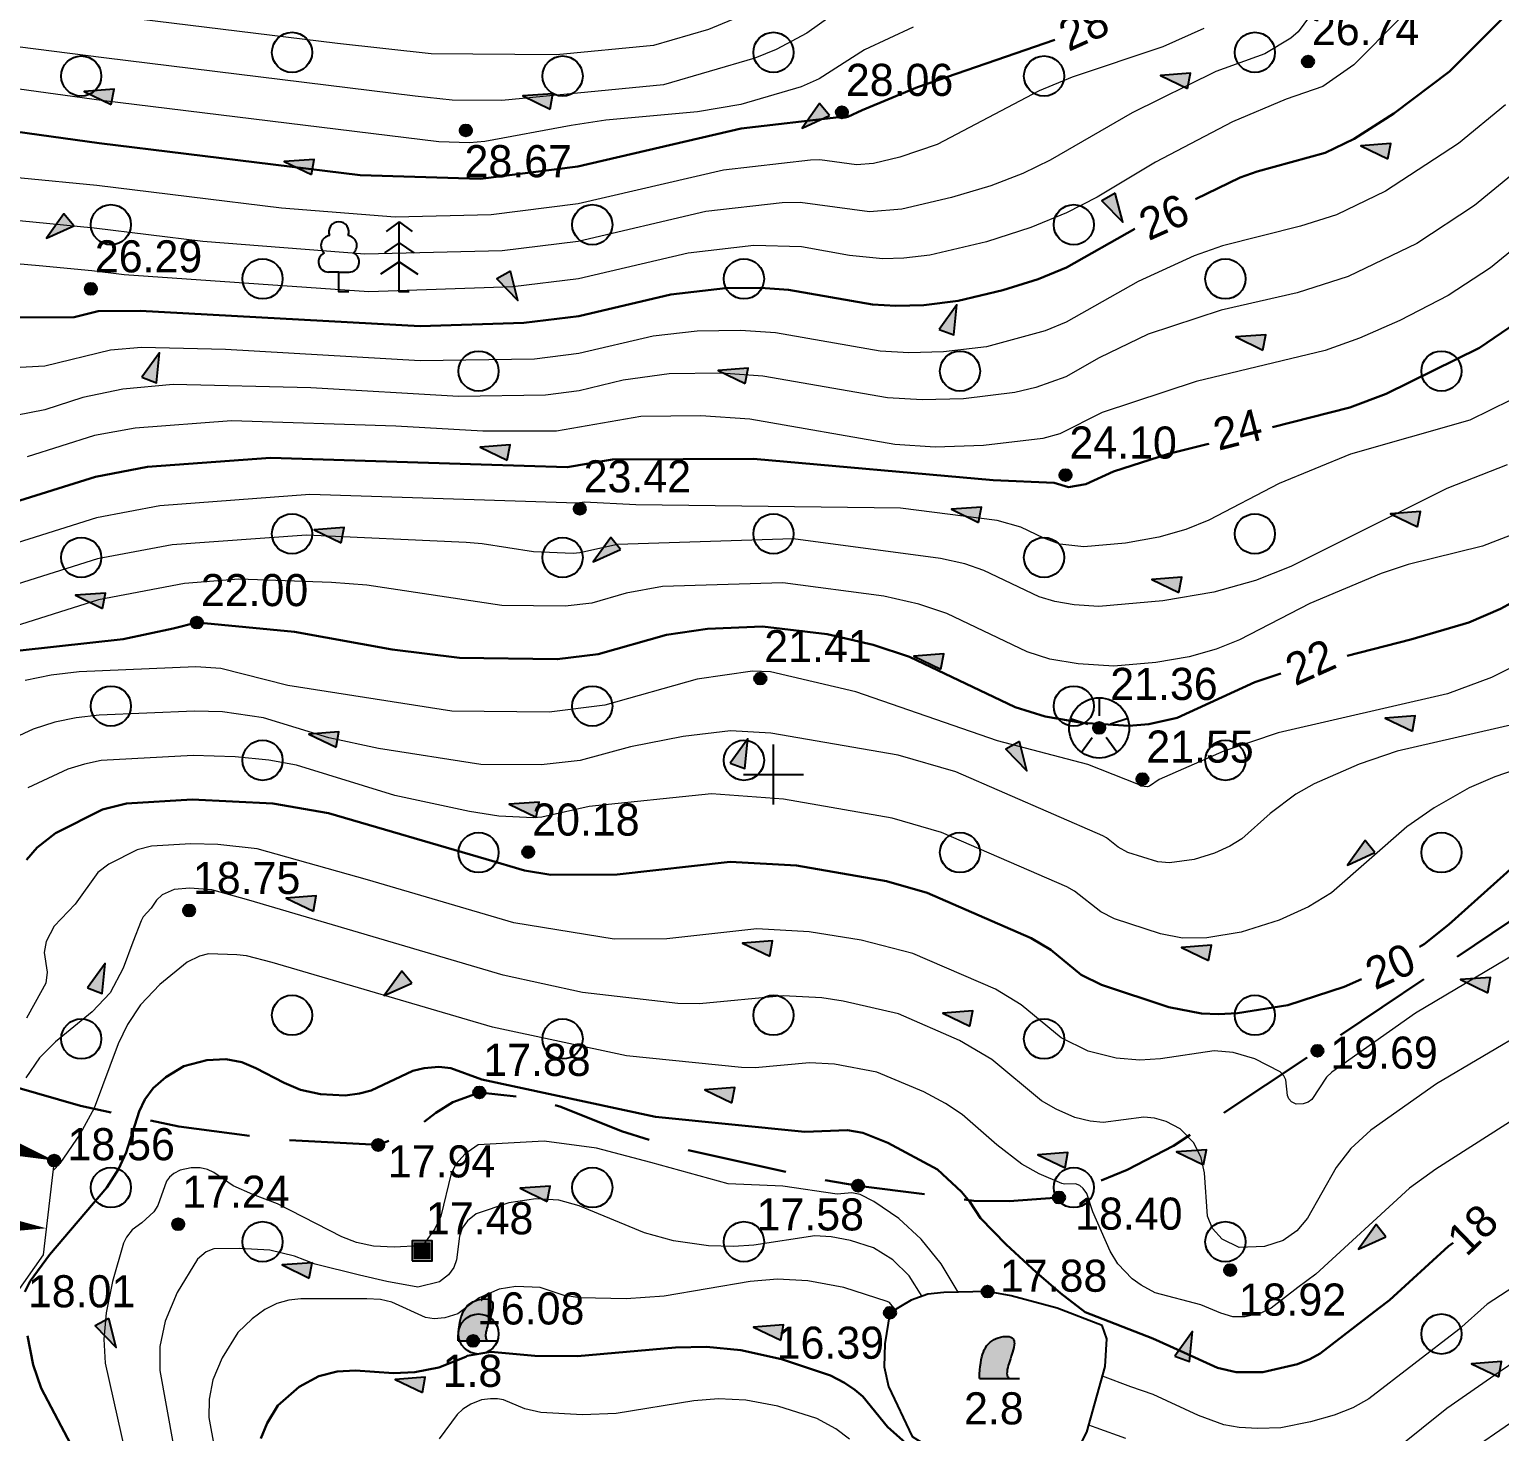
# Model space of a CAD drawing. Header units: feet. Extents: x 4395049 to 4395355, y 4911947 to 4912105.
# Drawn here: x 4395281.45 to 4395318.1, y 4912033.62 to 4912068.57 of the extents above; entities that cross this region are included whole.
import ezdxf
from ezdxf.enums import TextEntityAlignment as Align

# ---------------------------------------------------------------- set-up
doc = ezdxf.new("R2010")
doc.units = ezdxf.units.FT
doc.header["$MEASUREMENT"] = 0
doc.linetypes.add('500_280_2_2_1', pattern=[1, 1, 0])
doc.linetypes.add('g5_05x2', pattern=[3.5, 2.5, -1])
doc.layers.get('0').update_dxf_attribs({"color": 10, "linetype": 'CONTINUOUS', "lineweight": 0})
for name, color, linetype in [('02_Сетка', 7, 'CONTINUOUS'), ('06_Инженерно-технические сооружения', 7, 'CONTINUOUS'), ('07_Объекты электропередачи', 7, 'CONTINUOUS'), ('10_Границы покрытий и угодий', 7, 'CONTINUOUS'), ('12_Рельеф', 7, 'CONTINUOUS'), ('13_Растительность', 7, 'CONTINUOUS'), ('19_Горизонтали', 7, 'CONTINUOUS'), ('61_Отметки высоты поверхности', 7, 'CONTINUOUS')]:
    doc.layers.add(name, color=color, linetype=linetype)
doc.styles.add('LIKE11', font='bm431.shx')
doc.styles.add('LIKE17', font='d431.shx')
doc.styles.add('LIKE36', font='pragmai.shx')

# ---------------------------------------------------------------- blocks, each defined once
blk = doc.blocks.new('g5_346')
blk.add_hatch(color=0).paths.add_polyline_path([(-0.375, 0), (-0.369, 0.104), (-0.361, 0.21), (-0.353, 0.299), (-0.341, 0.389), (-0.328, 0.465), (-0.313, 0.536), (-0.295, 0.599), (-0.276, 0.655), (-0.253, 0.71), (-0.224, 0.764), (-0.188, 0.818), (-0.144, 0.87), (-0.104, 0.907), (-0.06, 0.94), (-0.01, 0.971), (0.039, 0.993), (0.092, 1.013), (0.153, 1.029), (0.218, 1.041), (0.265, 1.046), (0.312, 1.046), (0.366, 1.041), (0.408, 1.029), (0.443, 1.011), (0.469, 0.986), (0.478, 0.971), (0.49, 0.941), (0.495, 0.904), (0.496, 0.872), (0.492, 0.833), (0.482, 0.774), (0.466, 0.712), (0.449, 0.654), (0.432, 0.601), (0.417, 0.553), (0.396, 0.489), (0.372, 0.417), (0.356, 0.362), (0.343, 0.318), (0.331, 0.269), (0.321, 0.221), (0.316, 0.188), (0.313, 0.153), (0.312, 0.121), (0.314, 0.093), (0.32, 0.067), (0.328, 0.047), (0.338, 0.029), (0.352, 0.015), (0.368, 0.004), (0.375, 0)])
at = {"color": 0}
for points in [[(-0.375, 0), (-0.369, 0.104), (-0.361, 0.21), (-0.353, 0.299), (-0.341, 0.389), (-0.328, 0.465), (-0.313, 0.536), (-0.295, 0.599), (-0.276, 0.655), (-0.253, 0.71), (-0.224, 0.764), (-0.188, 0.818), (-0.144, 0.87), (-0.104, 0.907), (-0.06, 0.94), (-0.01, 0.971), (0.039, 0.993), (0.092, 1.013), (0.153, 1.029), (0.218, 1.041), (0.265, 1.046), (0.312, 1.046), (0.366, 1.041), (0.408, 1.029), (0.443, 1.011), (0.469, 0.986), (0.478, 0.971), (0.49, 0.941), (0.495, 0.904), (0.496, 0.872), (0.492, 0.833), (0.482, 0.774), (0.466, 0.712), (0.449, 0.654), (0.432, 0.601), (0.417, 0.553), (0.396, 0.489), (0.372, 0.417), (0.356, 0.362), (0.343, 0.318), (0.331, 0.269), (0.321, 0.221), (0.316, 0.188), (0.313, 0.153), (0.312, 0.121), (0.314, 0.093), (0.32, 0.067), (0.328, 0.047), (0.338, 0.029), (0.352, 0.015), (0.368, 0.004), (0.375, 0)], [(-0.375, 0), (0.375, 0)], [(0.375, 0), (0.625, 0)]]:
    blk.add_lwpolyline(points, dxfattribs=at)
blk = doc.blocks.new('g5_342')
at = {"color": 0}
for p, q in [((0, 0.5), (0, 0.2)), ((-0.476, 0.155), (-0.19, 0.062)), ((0.476, 0.155), (0.19, 0.062)), ((-0.294, -0.405), (-0.118, -0.162)), ((0.294, -0.405), (0.118, -0.162))]:
    blk.add_line(p, q, dxfattribs=at)
blk.add_circle((0, 0), 0.5, dxfattribs=at)
blk = doc.blocks.new('g5_368')
at = {"color": 92}
blk.add_circle((0, 0), 0.5, dxfattribs=at)
blk = doc.blocks.new('g5_108b')
h = blk.add_hatch(color=255)
h.paths.add_polyline_path([(-0.2125, -0.2125), (0.2125, -0.2125), (0.2125, 0.2125), (-0.2125, 0.2125)])
edge = h.paths.add_edge_path(flags=16)
edge.add_arc((0, 0), 0.0975, 0, 360)
h = blk.add_hatch(color=0)
edge = h.paths.add_edge_path()
edge.add_arc((0, 0), 0.06, 0, 360)
at = {"color": 0}
blk.add_lwpolyline([(-0.25, -0.25), (0.25, -0.25), (0.25, 0.25), (-0.25, 0.25)], close=True, dxfattribs=at)
blk.add_circle((0, 0), 0.06, dxfattribs=at)
blk = doc.blocks.new('g5_348a')
blk.add_hatch(color=0).paths.add_polyline_path([(0.75, 0), (0.649, 0.375), (0, 0)])
at = {"color": 0}
blk.add_lwpolyline([(0.75, 0), (0.649, 0.375), (0, 0)], close=True, dxfattribs=at)
blk = doc.blocks.new('g5_330')
blk.add_hatch(color=0).paths.add_polyline_path([(-0.15, 0, 1), (0.15, 0, 1)])
at = {"color": 0}
blk.add_circle((0, 0), 0.15, dxfattribs=at)
blk = doc.blocks.new('g5_012')
at = {"color": 92}
for points in [[(0, -1.5), (0, 1.5)], [(-1.5, 0), (1.5, 0)]]:
    blk.add_lwpolyline(points, dxfattribs=at)
blk = doc.blocks.new('g5_367_3a')
at = {"color": 92}
for points in [[(0.75, 1.75), (0.426, 1.503)], [(0.75, 1.75), (1.074, 1.503)], [(1, 0), (0.75, 0), (0.75, 1.75)], [(0.75, 1.221), (0.385, 0.973)], [(0.75, 1.221), (1.115, 0.973)], [(0.75, 0.751), (0.285, 0.443)], [(0.75, 0.751), (1.215, 0.443)], [(-0.75, 0.497), (-1.007, 0.497)], [(-0.75, 0.497), (-0.493, 0.497)], [(-0.5, 0), (-0.75, 0), (-0.75, 0.497)]]:
    blk.add_lwpolyline(points, dxfattribs=at)
for centre, start, end in [((-0.75, 1.5), 90, 202.242), ((-0.75, 1.5), 337.758, 90), ((-0.947, 1.158), 97.9406, 227.8197), ((-0.553, 1.158), 312.1803, 82.0594), ((-1.007, 0.747), 115.6346, 270), ((-0.493, 0.747), 270, 64.3654)]:
    blk.add_arc(centre, 0.25, start, end, dxfattribs=at)

msp = doc.modelspace()

# ---------------------------------------------------------------- linework, layer by layer
at = {"layer": '06_Инженерно-технические сооружения', "color": 7, "linetype": '500_280_2_2_1', "lineweight": 20, "ltscale": 0.5, "flags": 128}
msp.add_lwpolyline([(4395280.656, 4912040.808, 0.5, 0, 0), (4395282.072, 4912040.378, 0, 0, 0), (4395280.656, 4912040.808, 0.3, 0.3, 0), (4395280.476, 4912038.816, 0.5, 0, 0), (4395281.876, 4912038.69, 0, 0, 0), (4395280.476, 4912038.816, 0.3, 0.3, 0), (4395280.474, 4912038.794, 0.3, 0.3, 0), (4395279.842, 4912037.131, 0.3, 0.3, 0), (4395279.847, 4912036.933, 0.5, 0, 0), (4395281.089, 4912036.963, 0, 0, 0), (4395279.847, 4912036.933, 0.3, 0.3, 0), (4395279.896, 4912034.933, 0.5, 0, 0), (4395280.974, 4912034.96, 0, 0, 0), (4395279.896, 4912034.933, 0.3, 0.3, 0), (4395279.945, 4912032.934, 0.5, 0, 0), (4395280.86, 4912032.956, 0, 0, 0), (4395279.945, 4912032.934, 0.3, 0.3, 0), (4395279.995, 4912030.934, 0.5, 0, 0), (4395280.745, 4912030.953, 0, 0, 0), (4395279.995, 4912030.934, 0.3, 0.3, 0), (4395280.044, 4912028.935, 0.5, 0, 0), (4395280.73, 4912028.952, 0, 0, 0), (4395280.044, 4912028.935, 0.3, 0.3, 0), (4395280.045, 4912028.935, 0.3, 0.3, 0), (4395280.441, 4912026.993, 0.5, 0, 0), (4395281.131, 4912027.207, 0, 0, 0), (4395280.441, 4912026.993, 0.3, 0.3, 0), (4395281.035, 4912025.083, 0.5, 0, 0), (4395281.581, 4912025.253, 0, 0, 0), (4395281.035, 4912025.083, 0.3, 0.3, 0), (4395281.069, 4912024.973, 0.3, 0.3, 0)], format="xyseb", dxfattribs=at)
at = {"layer": '06_Инженерно-технические сооружения', "color": 7, "linetype": 'Continuous', "lineweight": 20, "flags": 128}
msp.add_lwpolyline([(4395282.072, 4912040.378), (4395281.799, 4912038.028), (4395281.093, 4912037.022), (4395280.65, 4912029.3), (4395281.6, 4912025.173)], dxfattribs=at)
at = {"layer": '10_Границы покрытий и угодий', "color": 7, "linetype": 'g5_05x2', "lineweight": 30, "elevation": 20.119, "flags": 128}
msp.add_lwpolyline([(4395277.897, 4912043.649), (4395280.299, 4912042.445), (4395282.729, 4912041.739), (4395285.181, 4912041.224), (4395287.654, 4912040.9), (4395290.148, 4912040.766), (4395290.802, 4912041.021), (4395291.23, 4912041.293), (4395291.582, 4912041.568), (4395292.012, 4912041.834), (4395292.669, 4912042.078), (4395293.868, 4912041.938), (4395294.698, 4912041.719), (4395296.211, 4912041.111), (4395297.374, 4912040.75), (4395300.926, 4912039.956), (4395302.109, 4912039.752), (4395304.995, 4912039.377), (4395305.878, 4912039.366), (4395307.118, 4912039.458), (4395308.818, 4912040.148), (4395309.976, 4912040.745), (4395313.559, 4912043.116), (4395318.767, 4912046.621), (4395322.347, 4912049.528), (4395323.648, 4912051.206), (4395324.934, 4912053.423), (4395326.303, 4912056.64), (4395327.313, 4912058.112), (4395329.156, 4912059.809), (4395330.308, 4912059.7), (4395331.087, 4912059.382), (4395331.741, 4912058.973), (4395332.518, 4912058.589), (4395333.666, 4912058.348), (4395334.04, 4912058.471), (4395334.291, 4912058.595), (4395335.074, 4912059.098), (4395337.177, 4912060.219)], dxfattribs=at)
at = {"layer": '12_Рельеф', "color": 250, "linetype": 'Continuous', "elevation": 18.238}
msp.add_lwpolyline([(4395308.193, 4912036.265), (4395307.073, 4912036.702), (4395305.925, 4912037.008), (4395305.339, 4912037.112), (4395304.244, 4912037.087), (4395303.852, 4912037.044), (4395303.437, 4912036.897), (4395302.905, 4912036.586), (4395302.776, 4912035.808), (4395302.764, 4912035.238), (4395302.871, 4912034.747), (4395303.459, 4912033.496), (4395304.071, 4912033.12), (4395304.72, 4912032.818), (4395305.406, 4912032.59), (4395306.129, 4912032.436), (4395306.889, 4912032.356), (4395307.254, 4912032.511), (4395307.809, 4912033.606), (4395308.271, 4912035.248), (4395308.31, 4912035.938)], close=True, dxfattribs=at)
at = {"layer": '19_Горизонтали', "color": 32, "linetype": 'Continuous', "lineweight": 30, "flags": 128}
for points, elevation in [([(4395327.995, 4912086.403), (4395328.1, 4912085.261), (4395328.072, 4912084.551), (4395327.949, 4912083.97), (4395327.744, 4912083.47), (4395326.399, 4912081.305), (4395326.003, 4912080.481), (4395324.028, 4912075.681), (4395323.637, 4912074.943), (4395323.131, 4912074.143), (4395321.575, 4912072.117), (4395321.318, 4912071.935), (4395320.37, 4912071.058), (4395316.849, 4912067.521), (4395315.468, 4912066.476), (4395314.477, 4912065.845), (4395313.749, 4912065.493), (4395312.055, 4912065.033), (4395311.631, 4912064.883), (4395310.521, 4912064.345)], 26), ([(4395330.815, 4912082.028), (4395329.484, 4912078.288), (4395327.654, 4912074.831), (4395325.229, 4912069.491), (4395324.34, 4912067.933), (4395324.161, 4912067.673), (4395322.315, 4912065.246), (4395319.84, 4912062.62), (4395318.511, 4912061.261), (4395317.597, 4912060.635), (4395315.27, 4912059.49), (4395314.37, 4912059.151), (4395312.439, 4912058.656)], 24), ([(4395332.219, 4912073.904), (4395331.432, 4912072.364), (4395329.077, 4912067.181), (4395327.768, 4912064.758), (4395326.865, 4912063.415), (4395325.165, 4912061.3), (4395323.012, 4912058.908), (4395322.267, 4912057.902), (4395321.362, 4912056.481), (4395321.061, 4912056.135), (4395320.13, 4912055.322), (4395319.04, 4912054.627), (4395318.125, 4912054.131), (4395317.332, 4912053.787), (4395315.887, 4912053.368), (4395314.3, 4912052.955)], 22), ([(4395307.013, 4912068.311), (4395303.587, 4912067.13), (4395302.215, 4912066.561), (4395301.856, 4912066.39), (4395301.789, 4912066.374), (4395301.626, 4912066.383), (4395299.197, 4912066.102), (4395295.123, 4912065.152), (4395292.696, 4912064.848), (4395289.697, 4912064.942), (4395283.19, 4912065.741), (4395278.753, 4912066.349)], 28), ([(4395333.746, 4912065.981), (4395332.511, 4912063.563), (4395330.042, 4912059.702), (4395329.591, 4912058.926), (4395327.824, 4912056.605), (4395324.555, 4912052.862), (4395323.206, 4912050.872), (4395322.63, 4912050.28), (4395322.195, 4912049.925), (4395321.852, 4912049.75), (4395321.355, 4912049.622), (4395321.21, 4912049.559), (4395319.916, 4912048.827), (4395318.921, 4912048.132), (4395316.836, 4912046.263), (4395316.22, 4912045.772), (4395316.107, 4912045.707)], 20), ([(4395309.006, 4912063.605), (4395307.303, 4912062.639), (4395306.595, 4912062.347), (4395305.718, 4912062.07), (4395304.606, 4912061.804), (4395303.747, 4912061.703), (4395303.051, 4912061.68), (4395302.471, 4912061.718), (4395300.378, 4912062.082), (4395299.675, 4912062.129), (4395298.807, 4912062.12), (4395297.439, 4912061.962), (4395295.145, 4912061.427), (4395293.778, 4912061.255), (4395291.196, 4912061.173), (4395284.214, 4912061.554), (4395283.165, 4912061.546), (4395282.567, 4912061.399), (4395281.077, 4912061.394)], 26), ([(4395310.851, 4912058.249), (4395310.842, 4912058.246), (4395309.851, 4912057.992), (4395308.477, 4912057.553), (4395307.786, 4912057.237), (4395307.357, 4912057.164), (4395306.994, 4912057.274), (4395305.475, 4912057.34), (4395299.502, 4912057.87), (4395295.988, 4912057.856), (4395294.86, 4912057.663), (4395292.715, 4912057.73), (4395287.466, 4912057.897), (4395284.397, 4912057.667), (4395283.103, 4912057.424), (4395280.952, 4912056.747)], 24), ([(4395312.649, 4912052.519), (4395312.001, 4912052.303), (4395310.065, 4912051.413), (4395309.354, 4912051.257), (4395308.861, 4912051.214), (4395307.695, 4912051.286), (4395306.772, 4912051.447), (4395306.022, 4912051.677), (4395303.393, 4912052.932), (4395302.485, 4912053.237), (4395301.338, 4912053.502), (4395299.727, 4912053.692), (4395298.356, 4912053.63), (4395297.335, 4912053.479), (4395295.632, 4912053.001), (4395294.61, 4912052.875), (4395292.178, 4912052.905), (4395290.494, 4912053.118), (4395288.063, 4912053.56), (4395285.633, 4912053.789), (4395285.629, 4912053.789), (4395285.04, 4912053.644), (4395283.791, 4912053.378), (4395280.386, 4912053.001)], 22), ([(4395314.66, 4912044.901), (4395314.228, 4912044.707), (4395312.826, 4912044.254), (4395311.568, 4912044.055), (4395311.092, 4912044.025), (4395310.671, 4912044.04), (4395309.856, 4912044.201), (4395308.174, 4912044.756), (4395307.667, 4912045.005), (4395306.912, 4912045.631), (4395306.424, 4912045.922), (4395303.833, 4912047.05), (4395302.815, 4912047.343), (4395300.571, 4912047.733), (4395298.923, 4912047.825), (4395296.104, 4912047.508), (4395294.448, 4912047.502), (4395293.795, 4912047.607), (4395292.842, 4912047.888), (4395288.91, 4912049.038), (4395287.524, 4912049.281), (4395285.509, 4912049.374), (4395283.87, 4912049.28), (4395283.274, 4912049.125), (4395282.105, 4912048.54), (4395281.645, 4912048.183), (4395281.378, 4912047.875)], 20), ([(4395316.947, 4912038.324), (4395316.825, 4912038.245), (4395315.358, 4912036.899), (4395315.079, 4912036.689), (4395313.624, 4912035.567), (4395313.368, 4912035.425), (4395313.063, 4912035.303), (4395312.202, 4912035.102), (4395311.53, 4912035.104), (4395311.071, 4912035.213), (4395310.138, 4912035.636), (4395309.454, 4912035.943), (4395307.77, 4912036.602), (4395307.154, 4912037.076), (4395306.56, 4912037.584), (4395305.804, 4912038.285), (4395305.165, 4912038.943), (4395304.895, 4912039.347), (4395304.684, 4912039.601), (4395304.088, 4912040.158), (4395302.855, 4912040.82), (4395302.231, 4912041.065), (4395301.843, 4912041.133), (4395300.783, 4912041.093), (4395297.064, 4912041.469), (4395292.733, 4912042.396), (4395291.955, 4912042.681), (4395291.656, 4912042.713), (4395291.295, 4912042.679), (4395291.011, 4912042.616), (4395289.969, 4912042.126), (4395289.685, 4912042.05), (4395289.326, 4912042), (4395288.713, 4912042.031), (4395288.215, 4912042.145), (4395287.802, 4912042.312), (4395287.1, 4912042.685), (4395286.747, 4912042.83), (4395286.351, 4912042.907), (4395285.879, 4912042.884), (4395285.3, 4912042.732), (4395284.851, 4912042.455), (4395284.539, 4912042.18), (4395284.331, 4912041.899), (4395284.192, 4912041.605), (4395283.862, 4912040.579), (4395283.671, 4912040.166), (4395283.384, 4912039.705), (4395281.952, 4912038.025), (4395281.475, 4912037.373), (4395281.343, 4912037.102)], 18), ([(4395281.405, 4912036.011), (4395281.55, 4912035.287), (4395281.748, 4912034.702), (4395282.822, 4912032.666)], 18), ([(4395303.378, 4912033.267), (4395302.845, 4912033.741), (4395302.227, 4912034.493), (4395302.031, 4912034.666), (4395301.772, 4912034.84), (4395301.426, 4912035.021), (4395300.201, 4912035.43), (4395299.19, 4912035.654), (4395298.33, 4912035.738), (4395297.556, 4912035.722), (4395295.118, 4912035.5), (4395294.053, 4912035.509), (4395292.955, 4912035.609), (4395292.367, 4912035.512), (4395292.332, 4912035.489), (4395291.656, 4912035.221), (4395291.061, 4912035.102), (4395290.528, 4912035.082), (4395289.579, 4912035.141), (4395289.128, 4912035.121), (4395288.668, 4912035.002), (4395288.181, 4912034.735), (4395287.649, 4912034.27), (4395287.381, 4912033.831), (4395287.223, 4912033.454)], 16)]:
    msp.add_lwpolyline(points, dxfattribs=dict(at, elevation=elevation))
at = {"layer": '19_Горизонтали', "color": 32, "linetype": 'Continuous', "lineweight": 20, "flags": 128}
for points, elevation in [([(4395313.479, 4912069.051), (4395313.08, 4912068.516), (4395312.899, 4912068.352), (4395312.252, 4912067.962), (4395311.026, 4912067.52), (4395308.943, 4912066.492), (4395306.896, 4912065.311), (4395306.217, 4912064.983), (4395305.422, 4912064.675), (4395304.439, 4912064.38), (4395303.197, 4912064.089), (4395302.398, 4912064.025), (4395300.663, 4912064.256), (4395300.216, 4912064.251), (4395298.318, 4912064.032), (4395295.134, 4912063.289), (4395293.237, 4912063.052), (4395289.818, 4912062.971), (4395285.776, 4912063.284), (4395283.072, 4912063.617), (4395278.639, 4912064.047)], 27), ([(4395301.662, 4912069.065), (4395300.829, 4912068.475), (4395300.07, 4912068.076), (4395299.533, 4912067.854), (4395297.26, 4912067.188), (4395293.227, 4912066.801), (4395291.989, 4912066.81), (4395291.066, 4912066.912), (4395283.309, 4912067.866), (4395279.909, 4912068.3)], 29), ([(4395315.603, 4912068.834), (4395314.465, 4912067.689), (4395313.698, 4912067.147), (4395312.777, 4912066.836), (4395311.441, 4912066.269), (4395309.526, 4912065.26), (4395308.07, 4912064.393), (4395307.308, 4912064.001), (4395306.415, 4912063.632), (4395305.307, 4912063.282), (4395303.902, 4912062.946), (4395303.251, 4912062.87), (4395302.724, 4912062.853), (4395301.9, 4912062.941), (4395300.701, 4912063.157), (4395299.512, 4912063.185), (4395297.878, 4912062.997), (4395295.14, 4912062.358), (4395293.507, 4912062.153), (4395289.918, 4912062.029), (4395283.815, 4912062.456), (4395283.012, 4912062.555), (4395281.696, 4912062.682), (4395277.553, 4912063.045)], 26.5), ([(4395299.202, 4912068.91), (4395298.379, 4912068.57), (4395297.014, 4912068.17), (4395294.59, 4912067.937), (4395291.466, 4912067.961), (4395289.135, 4912068.219), (4395283.369, 4912068.928)], 29.5), ([(4395310.73, 4912068.596), (4395309.707, 4912068.135), (4395307.448, 4912067.384), (4395306.62, 4912067.04), (4395304.085, 4912065.703), (4395303.147, 4912065.385), (4395302.493, 4912065.231), (4395302.071, 4912065.198), (4395301.157, 4912065.319), (4395300.921, 4912065.317), (4395298.757, 4912065.067), (4395295.129, 4912064.221), (4395292.967, 4912063.95), (4395290.57, 4912063.893), (4395287.736, 4912064.113), (4395283.131, 4912064.679), (4395275.582, 4912065.411)], 27.5), ([(4395303.481, 4912068.63), (4395302.266, 4912068.06), (4395301.137, 4912067.339), (4395300.687, 4912067.139), (4395299.184, 4912066.698), (4395298.109, 4912066.516), (4395295.818, 4912066.311), (4395294.958, 4912066.181), (4395292.808, 4912065.781), (4395292.426, 4912065.746), (4395291.658, 4912065.77), (4395283.25, 4912066.804), (4395279.565, 4912067.309)], 28.5), ([(4395318.247, 4912066.69), (4395317.075, 4912065.732), (4395315.257, 4912064.543), (4395314.036, 4912063.953), (4395313.134, 4912063.666), (4395311.196, 4912063.181), (4395310.486, 4912062.93), (4395309.091, 4912062.293), (4395307.297, 4912061.276), (4395306.776, 4912061.061), (4395305.31, 4912060.661), (4395304.242, 4912060.535), (4395303.377, 4912060.508), (4395302.657, 4912060.555), (4395300.055, 4912061.007), (4395299.181, 4912061.065), (4395298.102, 4912061.054), (4395296.999, 4912060.927), (4395295.15, 4912060.495), (4395294.048, 4912060.357), (4395291.196, 4912060.308), (4395286.34, 4912060.598), (4395284.244, 4912060.644), (4395283.473, 4912060.576), (4395281.84, 4912060.176), (4395279.98, 4912060.075)], 25.5), ([(4395318.401, 4912064.938), (4395317.474, 4912064.181), (4395316.037, 4912063.24), (4395314.323, 4912062.413), (4395313.057, 4912062.01), (4395311.16, 4912061.574), (4395309.34, 4912060.976), (4395308.122, 4912060.386), (4395307.291, 4912059.914), (4395306.541, 4912059.645), (4395306.014, 4912059.519), (4395304.738, 4912059.368), (4395303.704, 4912059.336), (4395302.843, 4912059.392), (4395299.732, 4912059.932), (4395298.688, 4912060.002), (4395297.397, 4912059.988), (4395296.253, 4912059.83), (4395295.156, 4912059.564), (4395294.319, 4912059.459), (4395292.152, 4912059.421), (4395288.465, 4912059.642), (4395285.041, 4912059.718), (4395283.781, 4912059.606), (4395282.787, 4912059.395), (4395281.841, 4912059.088), (4395281.112, 4912058.953)], 25), ([(4395318.556, 4912063.187), (4395317.874, 4912062.629), (4395316.817, 4912061.938), (4395315.611, 4912061.314), (4395314.61, 4912060.873), (4395313.754, 4912060.568), (4395310.537, 4912059.793), (4395308.194, 4912059.023), (4395307.137, 4912058.49), (4395306.719, 4912058.376), (4395305.233, 4912058.201), (4395304.03, 4912058.163), (4395303.029, 4912058.229), (4395299.409, 4912058.857), (4395298.194, 4912058.938), (4395296.692, 4912058.922), (4395294.589, 4912058.561), (4395292.758, 4912058.556), (4395290.59, 4912058.686), (4395286.488, 4912058.816), (4395284.089, 4912058.637), (4395283.077, 4912058.447), (4395281.397, 4912057.918)], 24.5), ([(4395318.376, 4912059.333), (4395317.357, 4912058.831), (4395314.382, 4912057.983), (4395312.606, 4912057.254), (4395310.856, 4912056.343), (4395310.279, 4912056.108), (4395309.605, 4912055.915), (4395308.777, 4912055.769), (4395307.733, 4912055.677), (4395307.135, 4912055.743), (4395306.736, 4912055.89), (4395306.168, 4912056.168), (4395305.58, 4912056.331), (4395303.164, 4912056.636), (4395296.568, 4912056.721), (4395295.283, 4912056.791), (4395295.13, 4912056.764), (4395294.84, 4912056.774), (4395288.445, 4912056.977), (4395284.705, 4912056.698), (4395283.128, 4912056.402), (4395280.508, 4912055.576)], 23.5), ([(4395318.29, 4912057.72), (4395316.782, 4912057.131), (4395312.898, 4912055.187), (4395312.012, 4912054.834), (4395310.979, 4912054.546), (4395309.708, 4912054.329), (4395308.109, 4912054.189), (4395307.498, 4912054.227), (4395307.014, 4912054.311), (4395306.621, 4912054.432), (4395305.243, 4912055.089), (4395304.767, 4912055.249), (4395304.166, 4912055.388), (4395300.495, 4912055.874), (4395296.117, 4912055.736), (4395295.174, 4912055.528), (4395295.006, 4912055.512), (4395294.018, 4912055.547), (4395292.742, 4912055.753), (4395292.343, 4912055.783), (4395288.363, 4912055.967), (4395285.013, 4912055.728), (4395283.153, 4912055.379), (4395280.063, 4912054.406)], 23), ([(4395318.512, 4912056.017), (4395317.676, 4912055.696), (4395315.824, 4912055.237), (4395315.145, 4912055.012), (4395313.372, 4912054.264), (4395311.618, 4912053.355), (4395311.038, 4912053.124), (4395310.362, 4912052.935), (4395309.531, 4912052.793), (4395308.485, 4912052.702), (4395307.596, 4912052.757), (4395306.893, 4912052.879), (4395306.322, 4912053.055), (4395304.318, 4912054.01), (4395303.626, 4912054.243), (4395302.752, 4912054.445), (4395300.236, 4912054.778), (4395297.236, 4912054.683), (4395296.333, 4912054.524), (4395295.471, 4912054.275), (4395294.808, 4912054.194), (4395293.231, 4912054.213), (4395289.861, 4912054.722), (4395288.988, 4912054.786), (4395286.674, 4912054.872), (4395285.321, 4912054.758), (4395283.178, 4912054.356), (4395279.618, 4912053.235)], 22.5), ([(4395335.544, 4912056.03), (4395335.143, 4912055.156), (4395333.746, 4912052.614), (4395333.148, 4912051.722), (4395330.247, 4912048.23), (4395327.696, 4912045.207), (4395327.213, 4912044.707), (4395323.596, 4912041.238), (4395318.952, 4912037.554), (4395317.794, 4912036.8), (4395317.084, 4912036.167), (4395314.838, 4912034.437), (4395314.444, 4912034.218), (4395313.973, 4912034.03), (4395313.387, 4912033.865), (4395312.645, 4912033.72), (4395312.07, 4912033.698), (4395311.608, 4912033.723), (4395311.23, 4912033.79), (4395310.592, 4912034.024), (4395309.462, 4912034.543), (4395308.912, 4912034.738), (4395308.203, 4912035.006)], 17.5), ([(4395335.853, 4912054.018), (4395335.189, 4912052.57), (4395334.081, 4912050.609), (4395333.859, 4912050.282), (4395331.926, 4912047.954), (4395329.297, 4912044.785), (4395328.247, 4912043.683), (4395324.814, 4912040.492), (4395320.512, 4912036.986), (4395318.846, 4912035.652), (4395318.558, 4912035.42), (4395318.067, 4912035.083), (4395316.783, 4912034.194), (4395315.52, 4912033.187)], 17), ([(4395319.159, 4912053.049), (4395317.899, 4912052.421), (4395316.798, 4912052.013), (4395312.583, 4912051.042), (4395311.229, 4912050.58), (4395309.614, 4912049.876), (4395309.372, 4912049.707), (4395309.323, 4912049.692), (4395309.161, 4912049.709), (4395309.1, 4912049.75), (4395307.836, 4912050.251), (4395305.585, 4912050.837), (4395302.056, 4912052.065), (4395299.924, 4912052.558), (4395299.475, 4912052.578), (4395298.096, 4912052.373), (4395295.794, 4912051.727), (4395294.412, 4912051.557), (4395291.987, 4912051.577), (4395287.892, 4912052.22), (4395286.227, 4912052.645), (4395285.599, 4912052.685), (4395282.691, 4912052.558), (4395281.995, 4912052.479), (4395281.345, 4912052.347)], 21.5), ([(4395336.162, 4912052.006), (4395335.235, 4912049.984), (4395334.57, 4912048.841), (4395333.604, 4912047.678), (4395330.515, 4912043.954), (4395329.28, 4912042.659), (4395327.047, 4912040.725), (4395320.082, 4912035.151), (4395318.875, 4912034.179), (4395316.826, 4912032.772), (4395315.141, 4912031.517), (4395314.854, 4912031.346), (4395314.511, 4912031.196), (4395314.081, 4912031.067), (4395313.532, 4912030.956), (4395312.877, 4912031.134), (4395312.214, 4912031.315), (4395311.542, 4912031.498), (4395310.171, 4912031.872), (4395308.765, 4912032.256), (4395307.324, 4912032.649)], 16.5), ([(4395318.482, 4912051.259), (4395315.547, 4912050.582), (4395314.604, 4912050.261), (4395313.48, 4912049.771), (4395313.018, 4912049.51), (4395312.384, 4912049.027), (4395311.674, 4912048.398), (4395311.374, 4912048.214), (4395310.99, 4912048.041), (4395310.49, 4912047.879), (4395309.872, 4912047.797), (4395309.58, 4912047.824), (4395308.832, 4912048.058), (4395308.59, 4912048.19), (4395308.306, 4912048.42), (4395308.208, 4912048.474), (4395304.546, 4912050.067), (4395303.107, 4912050.481), (4395299.935, 4912051.033), (4395298.933, 4912051.089), (4395297.746, 4912050.951), (4395296.435, 4912050.691), (4395295.179, 4912050.35), (4395294.214, 4912050.239), (4395292.705, 4912050.251), (4395290.158, 4912050.651), (4395288.916, 4912050.914), (4395287.285, 4912051.416), (4395286.267, 4912051.559), (4395285.569, 4912051.581), (4395283.189, 4912051.477), (4395282.62, 4912051.413), (4395282.088, 4912051.304), (4395281.549, 4912051.134), (4395280.272, 4912050.54)], 21), ([(4395318.511, 4912050.123), (4395317.979, 4912049.941), (4395317.345, 4912049.665), (4395316.467, 4912049.168), (4395315.792, 4912048.697), (4395313.909, 4912047.055), (4395313.339, 4912046.703), (4395312.609, 4912046.374), (4395311.658, 4912046.067), (4395310.805, 4912045.931), (4395310.197, 4912045.921), (4395309.644, 4912046.03), (4395308.503, 4912046.407), (4395308.159, 4912046.576), (4395307.503, 4912047.096), (4395307.316, 4912047.198), (4395304.19, 4912048.559), (4395302.961, 4912048.912), (4395300.253, 4912049.383), (4395298.46, 4912049.515), (4395295.403, 4912049.2), (4395294.227, 4912048.939), (4395294.017, 4912048.92), (4395293.151, 4912048.959), (4395292.424, 4912049.082), (4395290.56, 4912049.477), (4395288.114, 4912050.23), (4395287.424, 4912050.358), (4395286.586, 4912050.443), (4395285.539, 4912050.478), (4395283.245, 4912050.347), (4395282.831, 4912050.262), (4395282.411, 4912050.13), (4395281.418, 4912049.668)], 20.5), ([(4395319.743, 4912046.274), (4395316.005, 4912044.049), (4395313.919, 4912042.578), (4395313.785, 4912042.454), (4395313.421, 4912041.898), (4395313.328, 4912041.832), (4395313.202, 4912041.793), (4395313.03, 4912041.785), (4395312.916, 4912041.843), (4395312.849, 4912041.914), (4395312.816, 4912041.997), (4395312.774, 4912042.392), (4395312.723, 4912042.493), (4395312.631, 4912042.589), (4395312.001, 4912042.912), (4395311.461, 4912043.072), (4395310.984, 4912043.111), (4395309.644, 4912042.913), (4395309.133, 4912042.879), (4395308.543, 4912042.929), (4395307.845, 4912043.105), (4395307.175, 4912043.434), (4395306.177, 4912044.262), (4395305.532, 4912044.647), (4395303.477, 4912045.541), (4395302.189, 4912045.871), (4395300.889, 4912046.083), (4395299.582, 4912046.156), (4395297.346, 4912045.905), (4395296.032, 4912045.899), (4395293.529, 4912046.305), (4395289.882, 4912047.378), (4395287.133, 4912048.152), (4395286.149, 4912048.254), (4395285.479, 4912048.27), (4395284.495, 4912048.214), (4395284.137, 4912048.121), (4395283.435, 4912047.769), (4395283.159, 4912047.555), (4395282.598, 4912046.772), (4395282.071, 4912046.222), (4395281.869, 4912045.837), (4395281.821, 4912045.563), (4395281.895, 4912045.075), (4395281.863, 4912044.797), (4395281.597, 4912044.319), (4395281.378, 4912043.924)], 19.5), ([(4395318.835, 4912043.649), (4395316.528, 4912042.29), (4395314.888, 4912041.134), (4395314.391, 4912040.675), (4395314.027, 4912040.209), (4395313.308, 4912038.943), (4395313.048, 4912038.623), (4395312.707, 4912038.382), (4395312.241, 4912038.239), (4395311.608, 4912038.209), (4395311.188, 4912038.42), (4395310.941, 4912038.684), (4395310.82, 4912038.991), (4395310.746, 4912040.068), (4395310.664, 4912040.447), (4395310.476, 4912040.818), (4395310.135, 4912041.172), (4395309.79, 4912041.348), (4395309.495, 4912041.436), (4395309.234, 4912041.458), (4395308.221, 4912041.33), (4395307.898, 4912041.358), (4395307.516, 4912041.454), (4395307.045, 4912041.662), (4395306.683, 4912041.863), (4395305.442, 4912042.893), (4395304.639, 4912043.371), (4395303.12, 4912044.032), (4395301.738, 4912044.35), (4395301.207, 4912044.433), (4395300.24, 4912044.487), (4395298.153, 4912044.285), (4395297.616, 4912044.297), (4395295.241, 4912044.566), (4395293.264, 4912045.002), (4395286.921, 4912046.868), (4395286.002, 4912047.127), (4395285.449, 4912047.166), (4395285.06, 4912047.136), (4395284.765, 4912046.999), (4395284.619, 4912046.866), (4395284.485, 4912046.665), (4395284.287, 4912046.449), (4395284.241, 4912046.353), (4395284.03, 4912045.825), (4395283.788, 4912045.173), (4395283.469, 4912044.555), (4395283.017, 4912044.082), (4395282.108, 4912043.335), (4395281.704, 4912042.938), (4395281.367, 4912042.444)], 19), ([(4395320.395, 4912042.643), (4395316.511, 4912040.166), (4395315.857, 4912039.689), (4395313.519, 4912037.546), (4395313.075, 4912037.21), (4395312.409, 4912036.696), (4395312.153, 4912036.576), (4395311.759, 4912036.484), (4395311.451, 4912036.485), (4395311.15, 4912036.574), (4395310.651, 4912036.786), (4395309.514, 4912037.079), (4395309.163, 4912037.272), (4395308.944, 4912037.432), (4395308.586, 4912037.808), (4395308.395, 4912038.116), (4395307.965, 4912039.099), (4395307.813, 4912039.555), (4395307.721, 4912039.683), (4395307.64, 4912039.755), (4395307.529, 4912039.8), (4395307.253, 4912039.787), (4395307.187, 4912039.803), (4395306.623, 4912040.051), (4395306.191, 4912040.292), (4395305.571, 4912040.768), (4395304.707, 4912041.523), (4395304.29, 4912041.8), (4395303.747, 4912042.095), (4395302.576, 4912042.583), (4395301.525, 4912042.783), (4395300.899, 4912042.818), (4395299.547, 4912042.687), (4395299.2, 4912042.695), (4395296.335, 4912042.985), (4395292.999, 4912043.699), (4395287.501, 4912045.316), (4395286.864, 4912045.484), (4395286.623, 4912045.504), (4395285.92, 4912045.53), (4395285.69, 4912045.473), (4395285.389, 4912045.323), (4395284.707, 4912044.77), (4395284.227, 4912044.259), (4395283.899, 4912043.771), (4395283.67, 4912043.289), (4395283.066, 4912041.688), (4395282.72, 4912041.041), (4395282.214, 4912040.305), (4395282.043, 4912040.128)], 18.5), ([(4395304.603, 4912037.095), (4395304.177, 4912037.803), (4395303.685, 4912038.416), (4395303.127, 4912038.934), (4395302.501, 4912039.358), (4395302.163, 4912039.534), (4395301.957, 4912039.576), (4395301.586, 4912039.541), (4395300.231, 4912039.737), (4395298.875, 4912039.801), (4395296.94, 4912040.329), (4395295.586, 4912040.69), (4395294.283, 4912040.858), (4395292.636, 4912040.773), (4395292.309, 4912040.535), (4395292.095, 4912040.298), (4395291.967, 4912040.058), (4395291.708, 4912038.991), (4395291.559, 4912038.679), (4395291.317, 4912038.341), (4395291.23, 4912038.264), (4395291.19, 4912038.253), (4395290.544, 4912038.216), (4395290.029, 4912038.248), (4395289.608, 4912038.338), (4395289.244, 4912038.475), (4395287.642, 4912039.302), (4395287.024, 4912039.528), (4395286.535, 4912039.752), (4395286.048, 4912040.082), (4395285.89, 4912040.155), (4395285.708, 4912040.195), (4395285.487, 4912040.194), (4395285.21, 4912040.142), (4395285.053, 4912040.055), (4395284.945, 4912039.965), (4395284.875, 4912039.868), (4395284.656, 4912039.26), (4395284.554, 4912039.104), (4395284.254, 4912038.823), (4395284.014, 4912038.651), (4395283.87, 4912038.465), (4395283.799, 4912038.32), (4395283.527, 4912037.367), (4395283.37, 4912036.584), (4395283.313, 4912035.922), (4395283.339, 4912035.33), (4395284.156, 4912031.693)], 17.5), ([(4395303.707, 4912036.993), (4395303.379, 4912037.501), (4395302.976, 4912037.904), (4395302.498, 4912038.201), (4395301.917, 4912038.386), (4395301.437, 4912038.479), (4395301.03, 4912038.5), (4395299.509, 4912038.27), (4395299.002, 4912038.235), (4395298.384, 4912038.25), (4395297.507, 4912038.377), (4395296.789, 4912038.575), (4395295.16, 4912039.252), (4395294.647, 4912039.389), (4395294.077, 4912039.424), (4395293.407, 4912039.322), (4395292.592, 4912039.047), (4395292.372, 4912038.874), (4395292.241, 4912038.69), (4395292.174, 4912038.497), (4395292.099, 4912037.903), (4395292.031, 4912037.712), (4395291.899, 4912037.529), (4395291.677, 4912037.359), (4395291.14, 4912037.225), (4395290.365, 4912037.367), (4395289.68, 4912037.522), (4395288.58, 4912037.792), (4395288.064, 4912037.999), (4395287.445, 4912038.144), (4395286.685, 4912038.189), (4395286.055, 4912038.178), (4395285.864, 4912038.104), (4395285.644, 4912037.918), (4395285.136, 4912037.088), (4395284.837, 4912036.376), (4395284.707, 4912035.742), (4395284.706, 4912035.147), (4395285.214, 4912032.348)], 17), ([(4395303.038, 4912036.664), (4395302.889, 4912036.837), (4395302.834, 4912036.868), (4395301.752, 4912037.212), (4395300.86, 4912037.384), (4395300.103, 4912037.423), (4395299.422, 4912037.366), (4395297.274, 4912036.996), (4395296.332, 4912036.932), (4395295.182, 4912036.959), (4395294.783, 4912037.017), (4395294.184, 4912037.214), (4395293.58, 4912037.24), (4395293.16, 4912037.174), (4395292.665, 4912036.953), (4395292.234, 4912036.631), (4395292.133, 4912036.554), (4395291.811, 4912036.457), (4395291.547, 4912036.434), (4395291.324, 4912036.47), (4395290.49, 4912036.845), (4395290.209, 4912036.911), (4395289.863, 4912036.931), (4395288.219, 4912036.929), (4395287.917, 4912036.898), (4395287.625, 4912036.817), (4395287.326, 4912036.669), (4395287.006, 4912036.434), (4395286.646, 4912036.094), (4395286.259, 4912035.46), (4395286.03, 4912034.915), (4395285.931, 4912034.431), (4395285.93, 4912033.976), (4395286.318, 4912031.836)], 16.5), ([(4395301.893, 4912033.431), (4395301.552, 4912033.688), (4395301.085, 4912033.946), (4395300.112, 4912034.256), (4395299.311, 4912034.409), (4395298.629, 4912034.44), (4395298.016, 4912034.386), (4395296.082, 4912034.072), (4395295.237, 4912034.037), (4395294.206, 4912034.097), (4395293.801, 4912034.192), (4395293.27, 4912034.417), (4395293.122, 4912034.442), (4395292.944, 4912034.442), (4395292.722, 4912034.41), (4395292.454, 4912034.302), (4395292.258, 4912034.182), (4395292.115, 4912034.049), (4395291.67, 4912033.443)], 15.5), ([(4395308.786, 4912033.451), (4395308.042, 4912033.714), (4395307.859, 4912033.783)], 17)]:
    msp.add_lwpolyline(points, dxfattribs=dict(at, elevation=elevation))

# ---------------------------------------------------------------- block references
at = {"layer": '02_Сетка', "linetype": 'Continuous', "lineweight": 20, "xscale": 0.5, "yscale": 0.5, "zscale": 0.5}
msp.add_blockref('g5_012', (4395300, 4912050), dxfattribs=at)
at = {"layer": '07_Объекты электропередачи', "color": 7, "linetype": 'Continuous', "lineweight": 20}
msp.add_blockref('g5_108b', (4395291.241, 4912038.13, 17.479), dxfattribs=at)
at = {"layer": '12_Рельеф', "color": 7, "lineweight": 20}
for p, rotation in [((4395309.647, 4912067.423), 334.2798211696657), ((4395282.817, 4912067.027), 334.2798211696657), ((4395293.757, 4912066.913), 334.2798211696657), ((4395300.714, 4912066.115), 24.27982116966568), ((4395314.638, 4912065.674), 334.2798211696657), ((4395287.808, 4912065.278), 334.2798211696657), ((4395308.706, 4912063.764), 104.2798211696657), ((4395281.876, 4912063.368), 24.27982116966568), ((4395293.628, 4912061.819), 104.2798211696657), ((4395304.568, 4912061.705), 234.2798211696657), ((4395311.526, 4912060.907), 334.2798211696657), ((4395284.696, 4912060.511), 234.2798211696657), ((4395298.619, 4912060.07), 334.2798211696657), ((4395292.687, 4912058.16), 334.2798211696657), ((4395304.439, 4912056.611), 334.2798211696657), ((4395315.379, 4912056.498), 334.2798211696657), ((4395288.549, 4912056.102), 334.2798211696657), ((4395295.507, 4912055.303), 24.27982116966568), ((4395309.43, 4912054.862), 334.2798211696657), ((4395282.6, 4912054.467), 334.2798211696657), ((4395303.498, 4912052.952), 334.2798211696657), ((4395315.25, 4912051.404), 334.2798211696657), ((4395288.421, 4912051.008), 334.2798211696657), ((4395299.36, 4912050.894), 234.2798211696657), ((4395306.318, 4912050.096), 104.2798211696657), ((4395293.411, 4912049.259), 334.2798211696657), ((4395314.309, 4912047.745), 24.27982116966568), ((4395287.857, 4912046.918), 334.2798211696657), ((4395299.232, 4912045.8), 334.2798211696657), ((4395310.171, 4912045.687), 334.2798211696657), ((4395283.341, 4912045.291), 234.2798211696657), ((4395317.129, 4912044.888), 334.2798211696657), ((4395290.299, 4912044.492), 24.27982116966568), ((4395304.222, 4912044.051), 334.2798211696657), ((4395298.29, 4912042.141), 334.2798211696657), ((4395306.592, 4912040.523), 334.2798211696657), ((4395310.043, 4912040.593), 334.2798211696657), ((4395293.685, 4912039.686), 334.2798211696657), ((4395314.584, 4912038.172), 24.27982116966568), ((4395287.754, 4912037.776), 334.2798211696657), ((4395283.616, 4912035.718), 104.2798211696657), ((4395299.506, 4912036.228), 334.2798211696657), ((4395310.446, 4912036.114), 234.2798211696657), ((4395317.403, 4912035.315), 334.2798211696657), ((4395290.573, 4912034.92), 334.2798211696657)]:
    msp.add_blockref('g5_348a', p, dxfattribs=dict(at, rotation=rotation))
at = {"layer": '12_Рельеф', "color": 7, "linetype": 'Continuous', "lineweight": 20, "xscale": 1.5, "yscale": 1.5, "zscale": 1.5}
msp.add_blockref('g5_342', (4395308.119, 4912051.162, 21.365), dxfattribs=at)
at = {"layer": '12_Рельеф', "color": 7, "linetype": 'Continuous', "lineweight": 20}
for p in [(4395292.513, 4912035.883, 16.083), (4395305.509, 4912034.948, 20.546)]:
    msp.add_blockref('g5_346', p, dxfattribs=at)
at = {"layer": '13_Растительность', "color": 7, "linetype": 'Continuous', "lineweight": 20}
for p in [(4395288, 4912068), (4395300, 4912068), (4395312, 4912068), (4395282.745, 4912067.41), (4395294.745, 4912067.41), (4395306.745, 4912067.41), (4395283.485, 4912063.705), (4395295.485, 4912063.705), (4395307.485, 4912063.705), (4395287.265, 4912062.355), (4395299.265, 4912062.355), (4395311.265, 4912062.355), (4395292.65, 4912060.055), (4395304.65, 4912060.055), (4395316.65, 4912060.055), (4395288, 4912056), (4395300, 4912056), (4395312, 4912056), (4395282.745, 4912055.41), (4395294.745, 4912055.41), (4395306.745, 4912055.41), (4395283.485, 4912051.705), (4395295.485, 4912051.705), (4395307.485, 4912051.705), (4395287.265, 4912050.355), (4395299.265, 4912050.355), (4395311.265, 4912050.355), (4395292.65, 4912048.055), (4395304.65, 4912048.055), (4395316.65, 4912048.055), (4395288, 4912044), (4395300, 4912044), (4395312, 4912044), (4395282.745, 4912043.41), (4395294.745, 4912043.41), (4395306.745, 4912043.41), (4395283.485, 4912039.705), (4395295.485, 4912039.705), (4395307.485, 4912039.705), (4395287.265, 4912038.355), (4395299.265, 4912038.355), (4395311.265, 4912038.355), (4395292.65, 4912036.055), (4395316.65, 4912036.055)]:
    msp.add_blockref('g5_368', p, dxfattribs=at)
at = {"layer": '13_Растительность', "color": 92, "linetype": 'Continuous', "lineweight": 20}
msp.add_blockref('g5_367_3a', (4395289.918, 4912062.029, 26.5), dxfattribs=at)
at = {"layer": '61_Отметки высоты поверхности', "color": 7, "linetype": 'Continuous', "lineweight": 20}
for p in [(4395313.325, 4912067.77, 26.739), (4395301.707, 4912066.506, 28.058), (4395292.333, 4912066.055, 28.672), (4395282.987, 4912062.106, 26.289), (4395307.28, 4912057.465, 24.101), (4395295.172, 4912056.624, 23.422), (4395285.629, 4912053.787, 21.999), (4395299.673, 4912052.391, 21.411), (4395308.119, 4912051.162, 21.365), (4395309.196, 4912049.888, 21.554), (4395293.889, 4912048.068, 20.177), (4395285.434, 4912046.612, 18.749), (4395313.559, 4912043.116, 19.686), (4395292.669, 4912042.078, 17.878), (4395290.148, 4912040.766, 17.938), (4395282.072, 4912040.378, 18.561), (4395302.109, 4912039.752, 17.582), (4395307.118, 4912039.458, 18.395), (4395285.164, 4912038.791, 17.239), (4395291.241, 4912038.13, 17.479), (4395311.385, 4912037.649, 18.922), (4395305.339, 4912037.112, 17.877), (4395302.905, 4912036.586, 16.394), (4395292.513, 4912035.883, 16.083)]:
    msp.add_blockref('g5_330', p, dxfattribs=at)

# ---------------------------------------------------------------- texts
at = {"layer": '12_Рельеф', "color": 7, "lineweight": 5, "style": 'LIKE11'}
msp.add_text('1.8', height=0.8, dxfattribs=at).set_placement((4395291.754, 4912035.137, 16.083), align=Align.MIDDLE_LEFT)
at = {"layer": '12_Рельеф', "lineweight": 5, "style": 'LIKE11'}
msp.add_text('2.8', height=0.8, dxfattribs=at).set_placement((4395304.751, 4912034.202, 20.546), align=Align.MIDDLE_LEFT)
at = {"layer": '19_Горизонтали', "color": 32, "linetype": 'Continuous', "lineweight": 5, "style": 'LIKE36'}
for s, rotation, p in [('28', 24.1868, (4395307.356, 4912068.01, 20)), ('26', 24.1868, (4395309.353, 4912063.293, 20)), ('24', 14.3568, (4395311.092, 4912058.068, 20)), ('22', 24.1868, (4395313.003, 4912052.194, 20)), ('20', 24.1868, (4395314.995, 4912044.617, 20)), ('18', 44, (4395317.274, 4912037.957, 18))]:
    msp.add_text(s, height=0.8, rotation=rotation, dxfattribs=at).set_placement(p)
at = {"layer": '61_Отметки высоты поверхности', "color": 7, "lineweight": 5, "style": 'LIKE17'}
for s, p in [('26.74', (4395313.423, 4912068.58, 26.739)), ('28.06', (4395301.805, 4912067.315, 28.058)), ('28.67', (4395292.3, 4912065.288, 28.672)), ('26.29', (4395283.085, 4912062.916, 26.289)), ('24.10', (4395307.378, 4912058.275, 24.101)), ('23.42', (4395295.27, 4912057.433, 23.422)), ('22.00', (4395285.727, 4912054.597, 21.999)), ('21.41', (4395299.771, 4912053.201, 21.411)), ('21.36', (4395308.396, 4912052.259, 21.365)), ('21.55', (4395309.294, 4912050.697, 21.554)), ('20.18', (4395293.987, 4912048.878, 20.177)), ('18.75', (4395285.531, 4912047.422, 18.749)), ('19.69', (4395313.882, 4912043.068, 19.686)), ('17.88', (4395292.767, 4912042.888, 17.878)), ('18.56', (4395282.403, 4912040.786, 18.561)), ('17.94', (4395290.389, 4912040.358, 17.938)), ('17.24', (4395285.262, 4912039.601, 17.239)), ('17.48', (4395291.339, 4912038.94, 17.479)), ('17.58', (4395299.58, 4912039.036, 17.582)), ('18.40', (4395307.519, 4912039.055, 18.395)), ('17.88', (4395305.645, 4912037.508, 17.877)), ('18.01', (4395281.418, 4912037.12, 18.013)), ('18.92', (4395311.598, 4912036.913, 18.922)), ('16.08', (4395292.611, 4912036.692, 16.083)), ('16.39', (4395300.081, 4912035.838, 16.394))]:
    msp.add_text(s, height=0.8, dxfattribs=at).set_placement(p, align=Align.MIDDLE_LEFT)

doc.saveas('drawing.dxf')
